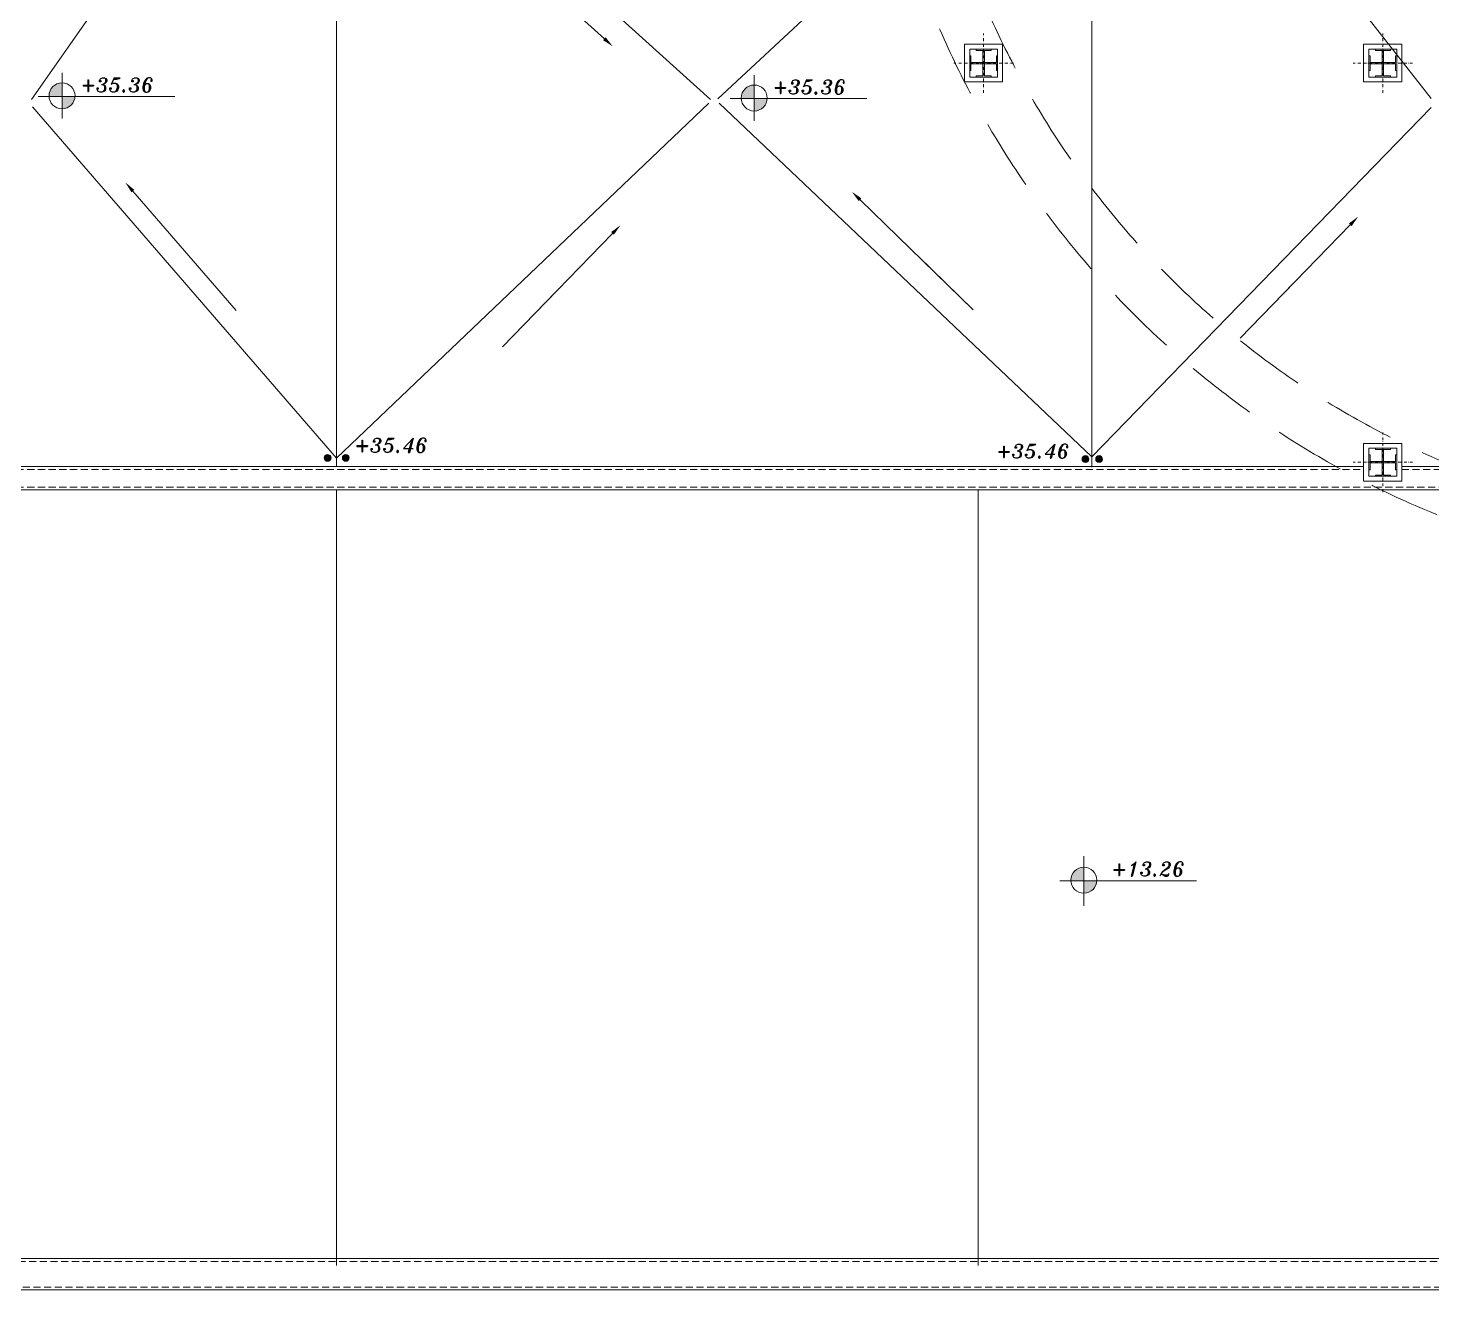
# Model space of a CAD drawing. Header units: inches. Extents: x 561507 to 585362, y 122100 to 138759.
# Drawn here: x 577361 to 579823, y 127598 to 129811 of the extents above; entities that cross this region are included whole.
import ezdxf

# ---------------------------------------------------------------- set-up
doc = ezdxf.new("R2010")
doc.units = ezdxf.units.IN
doc.header["$MEASUREMENT"] = 0
doc.linetypes.add('DASHDOT2', pattern=[0.5, 0.25, -0.125, 0, -0.125])
doc.linetypes.add('HIDDEN', pattern=[0.375, 0.25, -0.125])
doc.layers.add('BLOCK', color=250, linetype='Continuous', lineweight=5)
doc.styles.add('ITALICT', font='italict', dxfattribs={"height": 22.5})

msp = doc.modelspace()

# ---------------------------------------------------------------- hatches: boundary and pattern name
at = {"layer": 'BLOCK', "ltscale": 8}
h = msp.add_hatch(color=256, dxfattribs=at)
h.paths.add_polyline_path([(577398, 129692.6, 0.01221), (577398.1, 129691.5), (577420.8, 129691.5), (577420.8, 129715.4, 0.414214)])
h.paths.add_polyline_path([(577420.8, 129691.5), (577420.8, 129669.8, 0.399981), (577443.6, 129691.5)])
h = msp.add_hatch(color=256, dxfattribs=at)
h.paths.add_polyline_path([(578611.8, 129688.8, 0.01221), (578611.8, 129687.7), (578634.6, 129687.7), (578634.6, 129711.6, 0.414214)])
h.paths.add_polyline_path([(578634.6, 129687.7), (578634.6, 129666, 0.399981), (578657.4, 129687.7)])
at = {"layer": 'BLOCK', "ltscale": 20}
h = msp.add_hatch(color=256, dxfattribs=at)
h.dxf.hatch_style = 1
edge = h.paths.add_edge_path()
edge.add_arc((577886.6, 129057.7), 6, 0, 360)
h = msp.add_hatch(color=256, dxfattribs=at)
h.dxf.hatch_style = 1
edge = h.paths.add_edge_path()
edge.add_arc((577918.4, 129057.7), 6, 0, 360)
h = msp.add_hatch(color=256, dxfattribs=at)
h.dxf.hatch_style = 1
edge = h.paths.add_edge_path()
edge.add_arc((579215.4, 129055.7), 6, 0, 360)
h = msp.add_hatch(color=256, dxfattribs=at)
h.dxf.hatch_style = 1
edge = h.paths.add_edge_path()
edge.add_arc((579239.4, 129055.7), 6, 0, 360)
at = {"layer": 'BLOCK', "ltscale": 8}
h = msp.add_hatch(color=256, dxfattribs=at)
h.paths.add_polyline_path([(579189.7, 128317, 0.01221), (579189.7, 128315.8), (579212.5, 128315.8), (579212.5, 128339.8, 0.414214)])
h.paths.add_polyline_path([(579212.5, 128315.8), (579212.5, 128294.1, 0.399981), (579235.3, 128315.8)])

# ---------------------------------------------------------------- linework, layer by layer
at = {"layer": 'BLOCK'}
for p, q in [((577367.3, 129686.4), (577901.9, 130448.7)), ((577901.9, 130448.7), (577901.9, 129042.5)), ((579821.5, 129688.2), (579226.5, 130448.7)), ((579226.5, 130448.7), (579226.5, 129041.5)), ((579226.5, 130297.9), (578570.8, 129687.4)), ((578558.2, 129686), (577939, 130245)), ((579069.9, 129783), (579003.2, 129783)), ((579003.2, 129783), (579003.2, 129717)), ((579069.9, 129717), (579069.9, 129783)), ((579769.9, 129783), (579703.2, 129783)), ((579703.2, 129783), (579703.2, 129717)), ((579769.9, 129717), (579769.9, 129783)), ((579003.2, 129717), (579069.9, 129717)), ((579703.2, 129717), (579769.9, 129717)), ((578554.7, 129680), (577901.9, 129057)), ((578573.2, 129679.7), (579226.5, 129059.7)), ((577368.9, 129673.1), (577901.9, 129057)), ((579226.5, 129059.7), (579821.7, 129672.2)), ((579769.9, 129083), (579703.2, 129083)), ((579703.2, 129083), (579703.2, 129017)), ((579769.9, 129017), (579769.9, 129083)), ((579703.2, 129017), (579769.9, 129017)), ((577901.9, 129001.5), (577901.9, 127641.5)), ((579027.4, 129001.5), (579027.4, 127641.5)), ((576909.1, 127653.5), (582629.9, 127653.5)), ((576895.3, 127598.5), (582684.9, 127598.5))]:
    msp.add_line(p, q, dxfattribs=at)
at = {"layer": 'BLOCK', "linetype": 'DASHDOT2', "ltscale": 20}
for p, q in [((579036.9, 129697.8), (579036.9, 129802.1)), ((579736.9, 129697.8), (579736.9, 129802.1)), ((579089.1, 129750), (578984.8, 129750)), ((579789.1, 129750), (579684.8, 129750)), ((579736.9, 128997.8), (579736.9, 129102.1)), ((579789.1, 129050), (579684.8, 129050))]:
    msp.add_line(p, q, dxfattribs=at)
at = {"layer": 'BLOCK', "linetype": 'ByBlock'}
for p, q in [((579012.4, 129763), (579014.5, 129763)), ((579014.5, 129763), (579014.5, 129751.3)), ((579023.9, 129774.5), (579023.9, 129772.4)), ((579035.4, 129772.4), (579023.9, 129772.4)), ((579035.6, 129772.2), (579035.6, 129727.5)), ((579038.2, 129772.2), (579038.2, 129727.5)), ((579050, 129772.4), (579038.4, 129772.4)), ((579050, 129774.5), (579050, 129772.4)), ((579059.3, 129763), (579059.3, 129751.3)), ((579061.4, 129763), (579059.3, 129763)), ((579712.4, 129763), (579714.5, 129763)), ((579714.5, 129763), (579714.5, 129751.3)), ((579723.9, 129774.5), (579723.9, 129772.4)), ((579735.4, 129772.4), (579723.9, 129772.4)), ((579735.6, 129772.2), (579735.6, 129727.5)), ((579738.2, 129772.2), (579738.2, 129727.5)), ((579750, 129772.4), (579738.4, 129772.4)), ((579750, 129774.5), (579750, 129772.4)), ((579759.3, 129763), (579759.3, 129751.3)), ((579761.4, 129763), (579759.3, 129763)), ((579012.4, 129736.9), (579014.5, 129736.9)), ((579035.6, 129751.3), (579014.5, 129751.3)), ((579014.5, 129748.7), (579014.5, 129736.9)), ((579035.6, 129748.7), (579014.5, 129748.7)), ((579059.3, 129751.3), (579038.2, 129751.3)), ((579059.3, 129748.7), (579038.2, 129748.7)), ((579059.3, 129748.7), (579059.3, 129736.9)), ((579061.4, 129736.9), (579059.3, 129736.9)), ((579712.4, 129736.9), (579714.5, 129736.9)), ((579735.6, 129751.3), (579714.5, 129751.3)), ((579714.5, 129748.7), (579714.5, 129736.9)), ((579735.6, 129748.7), (579714.5, 129748.7)), ((579759.3, 129751.3), (579738.2, 129751.3)), ((579759.3, 129748.7), (579738.2, 129748.7)), ((579759.3, 129748.7), (579759.3, 129736.9)), ((579761.4, 129736.9), (579759.3, 129736.9)), ((579035.4, 129727.5), (579023.9, 129727.5)), ((579023.9, 129725.5), (579023.9, 129727.5)), ((579050, 129727.5), (579038.4, 129727.5)), ((579050, 129725.5), (579050, 129727.5)), ((579735.4, 129727.5), (579723.9, 129727.5)), ((579723.9, 129725.5), (579723.9, 129727.5)), ((579750, 129727.5), (579738.4, 129727.5)), ((579750, 129725.5), (579750, 129727.5)), ((579723.9, 129074.5), (579723.9, 129072.4)), ((579735.4, 129072.4), (579723.9, 129072.4)), ((579735.6, 129072.2), (579735.6, 129027.5)), ((579738.2, 129072.2), (579738.2, 129027.5)), ((579750, 129072.4), (579738.4, 129072.4)), ((579750, 129074.5), (579750, 129072.4)), ((579712.4, 129063), (579714.5, 129063)), ((579714.5, 129063), (579714.5, 129051.3)), ((579735.6, 129051.3), (579714.5, 129051.3)), ((579714.5, 129048.7), (579714.5, 129036.9)), ((579735.6, 129048.7), (579714.5, 129048.7)), ((579759.3, 129051.3), (579738.2, 129051.3)), ((579759.3, 129048.7), (579738.2, 129048.7)), ((579759.3, 129063), (579759.3, 129051.3)), ((579761.4, 129063), (579759.3, 129063)), ((579759.3, 129048.7), (579759.3, 129036.9)), ((579712.4, 129036.9), (579714.5, 129036.9)), ((579735.4, 129027.5), (579723.9, 129027.5)), ((579723.9, 129025.5), (579723.9, 129027.5)), ((579750, 129027.5), (579738.4, 129027.5)), ((579750, 129025.5), (579750, 129027.5)), ((579761.4, 129036.9), (579759.3, 129036.9))]:
    msp.add_line(p, q, dxfattribs=at)
at = {"layer": 'BLOCK', "ltscale": 8}
for p, q in [((577420.8, 129732.8), (577420.8, 129652.8)), ((578634.6, 129729), (578634.6, 129649)), ((577378.7, 129691.5), (577618.6, 129691.5)), ((578592.5, 129687.7), (578832.3, 129687.7)), ((579212.5, 128272.3), (579212.5, 128359.4)), ((579170.4, 128315.8), (579410.2, 128315.8))]:
    msp.add_line(p, q, dxfattribs=at)
at = {"layer": 'BLOCK', "ltscale": 50}
for p, q in [((576797.3, 129042.5), (579703.2, 129042.5)), ((579769.9, 129042.5), (580403.2, 129042.5)), ((576797.3, 129001.5), (581885.4, 129001.5))]:
    msp.add_line(p, q, dxfattribs=at)
at = {"layer": 'BLOCK', "linetype": 'HIDDEN', "ltscale": 50}
for p, q in [((576797.3, 129037.5), (579703.2, 129037.5)), ((579769.9, 129037.5), (580403.2, 129037.5)), ((576797.3, 129006.5), (581880.4, 129006.5)), ((576913.1, 127648.5), (582634.9, 127648.5)), ((576901.9, 127603.5), (582679.9, 127603.5))]:
    msp.add_line(p, q, dxfattribs=at)
at = {"layer": 'BLOCK'}
for points in [[(578371.8, 129792.8), (578166.1, 129978.5), (578266.4, 129887.9)], [(577545, 129525.6), (577726.3, 129316.1)], [(578820.2, 129510.4), (579018.7, 129317.2), (578921.9, 129411.4)], [(579679.8, 129466.6), (579486.7, 129267.9), (579580.9, 129364.8)], [(578386.1, 129451.4), (578193, 129252.7), (578287.2, 129349.6)]]:
    msp.add_lwpolyline(points, dxfattribs=at)
for points in [[(579061.4, 129774.5), (579012.4, 129774.5), (579012.4, 129725.5), (579061.4, 129725.5)], [(579761.4, 129774.5), (579712.4, 129774.5), (579712.4, 129725.5), (579761.4, 129725.5)], [(579761.4, 129074.5), (579712.4, 129074.5), (579712.4, 129025.5), (579761.4, 129025.5)]]:
    msp.add_lwpolyline(points, close=True, dxfattribs=at)
at = {"layer": 'BLOCK', "ltscale": 8}
for centre in [(577420.8, 129692.6), (578634.6, 129688.8), (579212.5, 128317)]:
    msp.add_circle(centre, 22.8, dxfattribs=at)
at = {"layer": 'BLOCK', "ltscale": 20}
for centre in [(577886.6, 129057.7), (577918.4, 129057.7), (579215.4, 129055.7), (579239.4, 129055.7)]:
    msp.add_circle(centre, 6, dxfattribs=at)
at = {"layer": 'BLOCK', "linetype": 'HIDDEN', "ltscale": 500}
for radius, end in [(1610, 332.4966), (1520, 331.9935)]:
    msp.add_arc((580436.9, 130450), radius, 90, end, dxfattribs=at)
at = {"layer": 'BLOCK', "linetype": 'ByBlock'}
for centre, radius, start, end in [((579035.4, 129772.2), 0.209, 0, 90), ((579038.4, 129772.2), 0.209, 90, 180), ((579735.4, 129772.2), 0.209, 0, 90), ((579738.4, 129772.2), 0.209, 90, 180), ((579035.5, 129727.6), 0.125, 196.7449, 315.1826), ((579038.3, 129727.6), 0.125, 224.8174, 343.2551), ((579735.5, 129727.6), 0.125, 196.7449, 315.1826), ((579738.3, 129727.6), 0.125, 224.8174, 343.2551), ((579735.4, 129072.2), 0.209, 0, 90), ((579738.4, 129072.2), 0.209, 90, 180), ((579735.5, 129027.6), 0.125, 196.7449, 315.1826), ((579738.3, 129027.6), 0.125, 224.8174, 343.2551)]:
    msp.add_arc(centre, radius, start, end, dxfattribs=at)
at = {"layer": 'BLOCK'}
for points in [[(578374, 129795.3), (578386.6, 129779.4), (578369.5, 129790.3)], [(577542.5, 129523.4), (577531.9, 129540.7), (577547.5, 129527.8)], [(578817.8, 129508), (578805.8, 129524.4), (578822.5, 129512.8)], [(578383.7, 129453.7), (578400, 129465.7), (578388.5, 129449.1)], [(579677.4, 129468.9), (579693.7, 129480.9), (579682.2, 129464.2)]]:
    msp.add_solid(points, dxfattribs=at)

# ---------------------------------------------------------------- texts
at = {"layer": 'BLOCK', "ltscale": 8, "style": 'ITALICT'}
for s, p in [('+35.36', (577453.4, 129699.3)), ('+35.36', (578667.2, 129695.5)), ('+35.46', (577933.7, 129067.2)), ('+35.46', (579059, 129057)), ('+13.26', (579261.1, 128324.1))]:
    msp.add_text(s, height=25, dxfattribs=at).set_placement(p)

doc.saveas('drawing.dxf')
